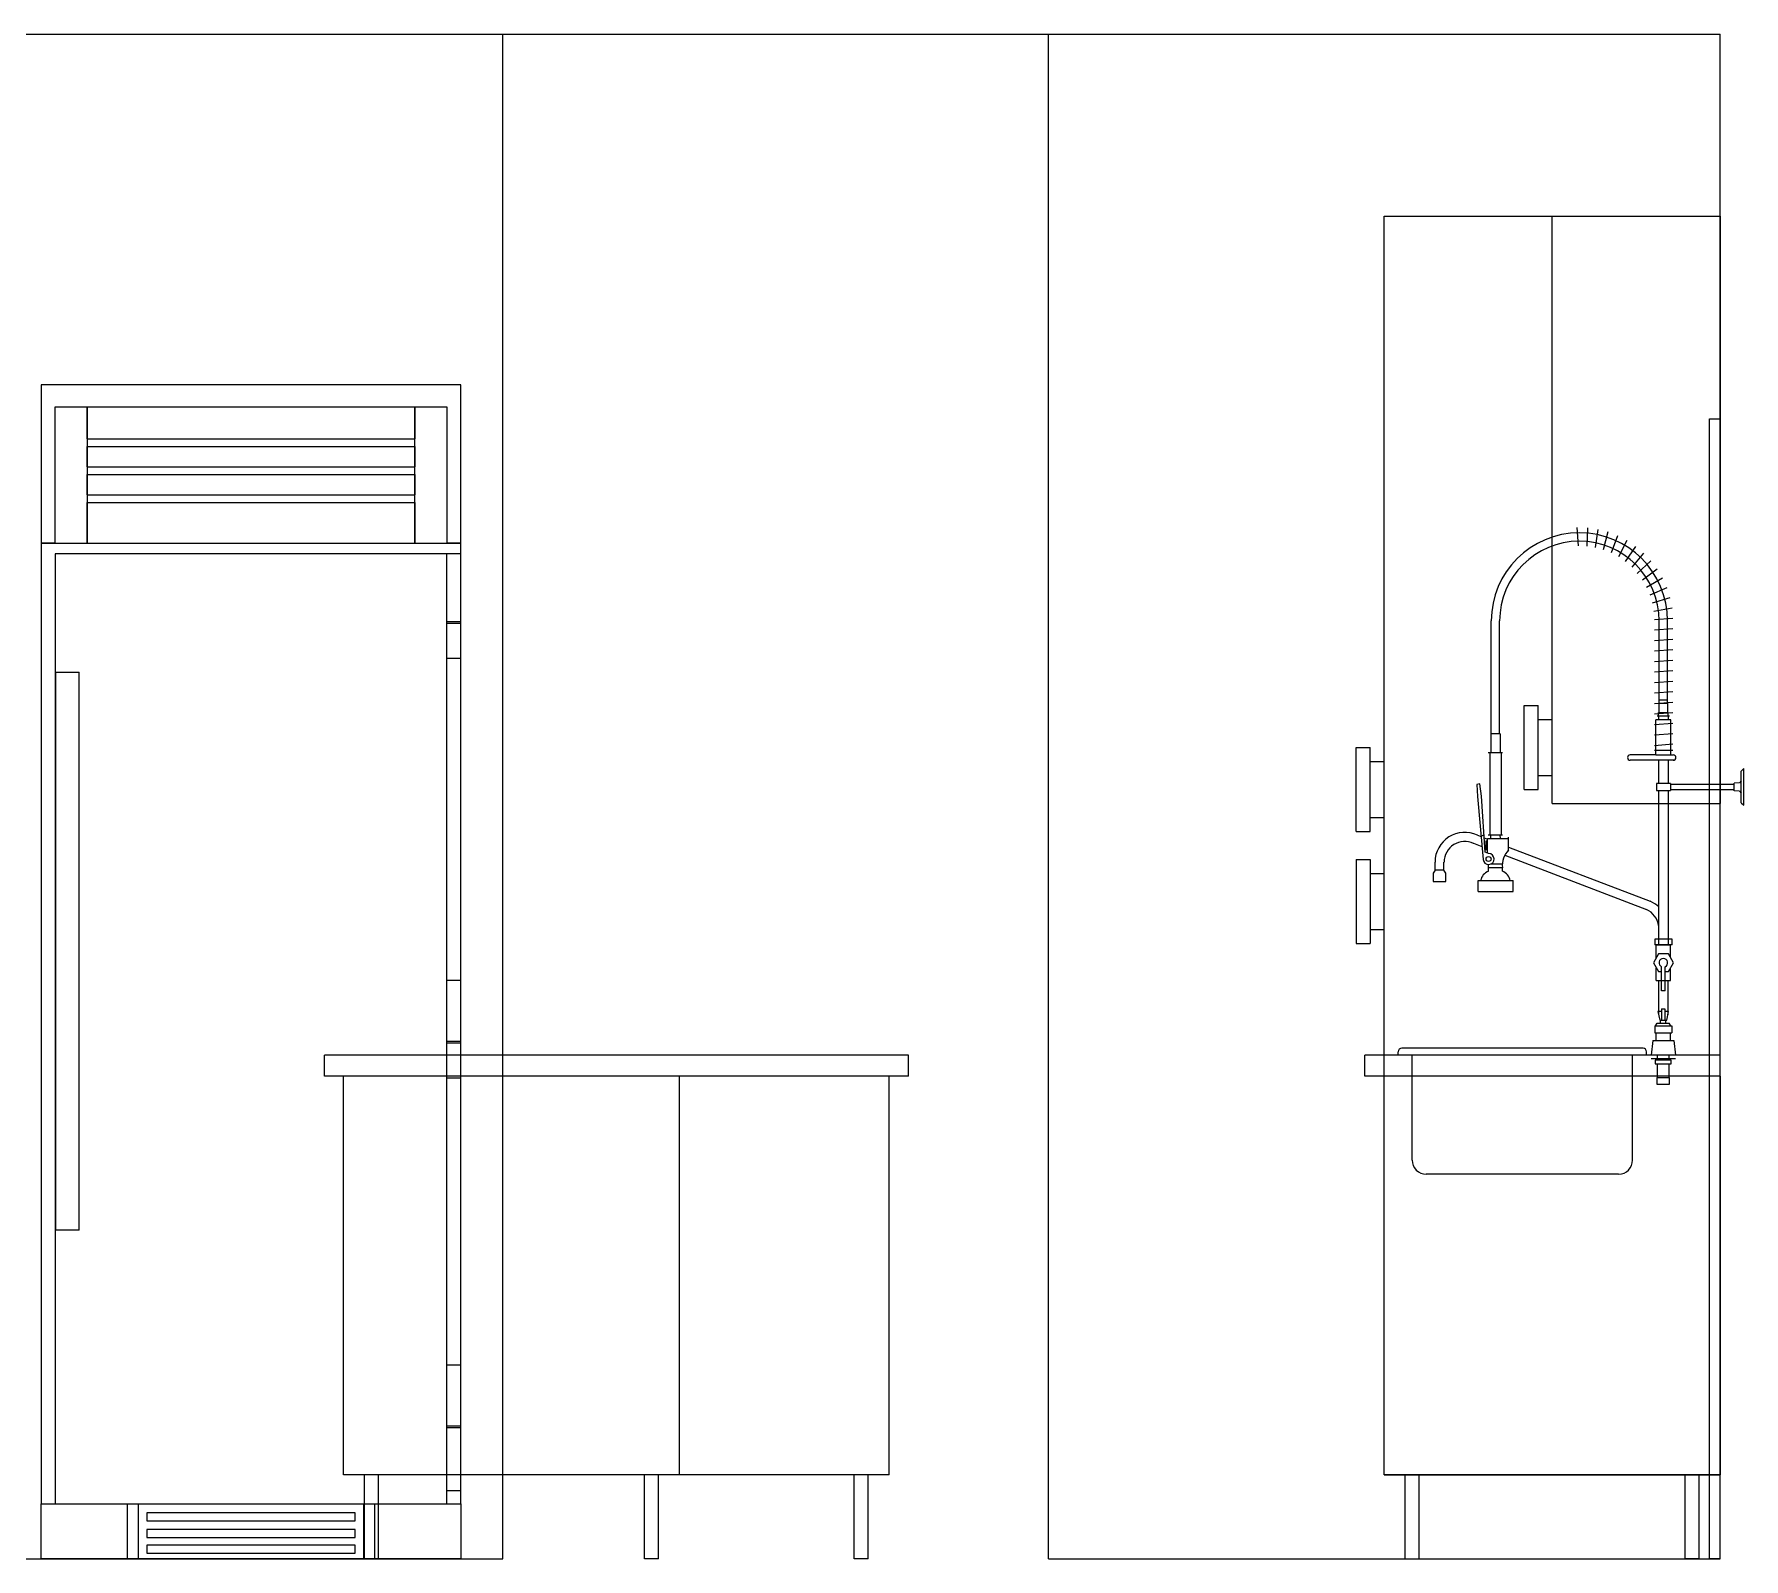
# Model space of a CAD drawing. Header units: inches. Extents: x -538 to 484, y -32 to 459.
# Drawn here: x -180.5 to -58.3, y 200 to 309 of the extents above; entities that cross this region are included whole.
import ezdxf

# ---------------------------------------------------------------- set-up
doc = ezdxf.new("R2010")
doc.units = ezdxf.units.IN
doc.header["$MEASUREMENT"] = 0
for name, color, linetype, lineweight, true_color in [('All Cabinets ... Floor', 6, 'Continuous', 25, 0xff00ff), ('All Cabinets ... Tower', 6, 'Continuous', 25, 0xff00ff), ('All Cabinets ... Wall', 6, 'Continuous', 25, 0xff00ff), ('Countertops', 9, 'Continuous', 25, 0xc0c0c0), ('Equipment ... Fridge', 1, 'Continuous', 25, 0xff0000), ('Equipment ... Sink', 1, 'Continuous', 25, 0xff0000), ('Equipment ... Sink ... Faucet', 1, 'Continuous', 25, 0xff0000), ('Room ... Doors And Windows', 30, 'Continuous', 25, 0xff7f00), ('Room ... Walls', 4, 'Continuous', 25, 0x00ffff)]:
    doc.layers.add(name, color=color, linetype=linetype, lineweight=lineweight, true_color=true_color)

msp = doc.modelspace()

# ---------------------------------------------------------------- linework, layer by layer
at = {"layer": 'All Cabinets ... Floor'}
for p, q in [((-158.38, 206), (-158.38, 234.5)), ((-119.38, 234.5), (-158.38, 234.5)), ((-134.38, 206), (-134.38, 234.5)), ((-119.38, 206), (-119.38, 234.5)), ((-84, 206), (-84, 234.5)), ((-60, 234.5), (-84, 234.5)), ((-60, 234.5), (-60, 206)), ((-119.38, 206), (-158.38, 206)), ((-156.88, 200), (-156.88, 206)), ((-155.88, 200), (-155.88, 206)), ((-136.88, 200), (-136.88, 206)), ((-135.88, 200), (-135.88, 206)), ((-121.88, 200), (-121.88, 206)), ((-120.88, 200), (-120.88, 206)), ((-60, 206), (-84, 206)), ((-82.5, 200), (-82.5, 206)), ((-81.5, 200), (-81.5, 206)), ((-62.5, 200), (-62.5, 206)), ((-61.5, 200), (-61.5, 206)), ((-155.88, 200), (-156.88, 200)), ((-135.88, 200), (-136.88, 200)), ((-120.88, 200), (-121.88, 200)), ((-61.5, 200), (-62.5, 200))]:
    msp.add_line(p, q, dxfattribs=at)
at = {"layer": 'All Cabinets ... Tower'}
for p, q in [((-84, 296), (-60, 296)), ((-84, 206), (-84, 296)), ((-60, 206), (-60, 296)), ((-86, 258), (-85, 258)), ((-86, 252), (-86, 258)), ((-85, 252), (-85, 258)), ((-85, 257), (-84, 257)), ((-85, 253), (-84, 253)), ((-86, 252), (-85, 252)), ((-86, 250), (-85, 250)), ((-86, 250), (-86, 244)), ((-85, 250), (-85, 244)), ((-85, 249), (-84, 249)), ((-85, 245), (-84, 245)), ((-86, 244), (-85, 244)), ((-84, 206), (-60, 206)), ((-82.5, 200), (-82.5, 206)), ((-81.5, 200), (-81.5, 206)), ((-62.5, 200), (-62.5, 206)), ((-61.5, 200), (-61.5, 206)), ((-82.5, 200), (-81.5, 200)), ((-62.5, 200), (-61.5, 200))]:
    msp.add_line(p, q, dxfattribs=at)
at = {"layer": 'All Cabinets ... Wall'}
for p, q in [((-72, 296), (-60, 296)), ((-72, 254), (-72, 296)), ((-60, 296), (-60, 254)), ((-74, 261), (-73, 261)), ((-74, 255), (-74, 261)), ((-73, 255), (-73, 261)), ((-73, 260), (-72, 260)), ((-73, 256), (-72, 256)), ((-74, 255), (-73, 255)), ((-72, 254), (-60, 254))]:
    msp.add_line(p, q, dxfattribs=at)
at = {"layer": 'Countertops'}
for p, q in [((-159.75, 234.5), (-159.75, 236)), ((-118, 236), (-159.75, 236)), ((-118, 234.5), (-118, 236)), ((-85.38, 234.5), (-85.38, 236)), ((-60, 236), (-85.38, 236)), ((-118, 234.5), (-159.75, 234.5)), ((-60, 234.5), (-85.38, 234.5))]:
    msp.add_line(p, q, dxfattribs=at)
at = {"layer": 'Equipment ... Fridge'}
for p, q in [((-180, 283.94), (-180, 272.62)), ((-150, 283.94), (-180, 283.94)), ((-150, 272.62), (-150, 283.94)), ((-179, 272.62), (-179, 282.37)), ((-179, 282.37), (-176.71, 282.37)), ((-176.71, 282.37), (-176.71, 272.62)), ((-176.71, 280.07), (-176.71, 282.37)), ((-176.71, 282.37), (-153.29, 282.37)), ((-153.29, 272.62), (-153.29, 282.37)), ((-153.29, 282.37), (-151, 282.37)), ((-153.29, 282.37), (-153.29, 280.07)), ((-151, 282.37), (-151, 272.62)), ((-176.71, 280.07), (-153.29, 280.07)), ((-176.71, 278.07), (-176.71, 279.52)), ((-176.71, 279.52), (-153.29, 279.52)), ((-153.29, 279.52), (-153.29, 278.07)), ((-176.71, 278.07), (-153.29, 278.07)), ((-176.71, 276.07), (-176.71, 277.52)), ((-176.71, 277.52), (-153.29, 277.52)), ((-153.29, 277.52), (-153.29, 276.07)), ((-176.71, 276.07), (-153.29, 276.07)), ((-176.71, 272.62), (-176.71, 275.52)), ((-176.71, 275.52), (-153.29, 275.52)), ((-153.29, 275.52), (-153.29, 272.62)), ((-179, 272.62), (-180, 272.62)), ((-180, 272.62), (-180, 203.94)), ((-180, 272.62), (-179, 272.62)), ((-179, 272.62), (-176.71, 272.62)), ((-176.71, 272.62), (-153.29, 272.62)), ((-153.29, 272.62), (-151, 272.62)), ((-150, 272.62), (-151, 272.62)), ((-151, 272.62), (-150, 272.62)), ((-150, 271.84), (-150, 272.62)), ((-151, 271.84), (-179, 271.84)), ((-179, 271.84), (-179, 203.94)), ((-151, 203.94), (-151, 271.84)), ((-150, 271.84), (-151, 271.84)), ((-150, 267.01), (-150, 271.84)), ((-151, 267.01), (-150, 267.01)), ((-150, 266.86), (-151, 266.86)), ((-150, 266.86), (-150, 267.01)), ((-150, 264.38), (-150, 266.86)), ((-151, 264.38), (-150, 264.38)), ((-150, 241.34), (-150, 264.38)), ((-178.97, 263.39), (-178.97, 223.49)), ((-178.97, 263.39), (-177.28, 263.39)), ((-177.28, 223.49), (-177.28, 263.39)), ((-150, 241.34), (-151, 241.34)), ((-150, 237.01), (-150, 241.34)), ((-151, 237.01), (-150, 237.01)), ((-150, 236.86), (-151, 236.86)), ((-150, 236.86), (-150, 237.01)), ((-150, 234.38), (-150, 236.86)), ((-151, 234.38), (-150, 234.38)), ((-150, 213.84), (-150, 234.38)), ((-177.28, 223.49), (-178.97, 223.49)), ((-150, 213.84), (-151, 213.84)), ((-150, 209.51), (-150, 213.84)), ((-151, 209.51), (-150, 209.51)), ((-150, 209.36), (-151, 209.36)), ((-150, 209.36), (-150, 209.51)), ((-150, 204.88), (-150, 209.36)), ((-151, 204.88), (-150, 204.88)), ((-150, 203.94), (-150, 204.88)), ((-180, 203.94), (-179, 203.94)), ((-180, 200), (-180, 203.94)), ((-179, 203.94), (-151, 203.94)), ((-173.83, 200), (-173.83, 203.94)), ((-173.07, 203.94), (-173.07, 200)), ((-172.44, 203.28), (-172.44, 202.72)), ((-157.56, 203.28), (-172.44, 203.28)), ((-157.56, 202.72), (-157.56, 203.28)), ((-156.93, 200), (-156.93, 203.94)), ((-156.17, 203.94), (-156.17, 200)), ((-151, 203.94), (-150, 203.94)), ((-150, 203.94), (-150, 200)), ((-172.44, 202.72), (-157.56, 202.72)), ((-172.44, 202.09), (-172.44, 201.53)), ((-157.56, 202.09), (-172.44, 202.09)), ((-157.56, 201.53), (-157.56, 202.09)), ((-172.44, 201.53), (-157.56, 201.53)), ((-172.44, 200.97), (-172.44, 200.41)), ((-157.56, 200.97), (-172.44, 200.97)), ((-157.56, 200.41), (-157.56, 200.97)), ((-173.83, 200), (-180, 200)), ((-173.07, 200), (-173.83, 200)), ((-156.93, 200), (-173.07, 200)), ((-172.44, 200.41), (-157.56, 200.41)), ((-156.17, 200), (-156.93, 200)), ((-150, 200), (-156.17, 200))]:
    msp.add_line(p, q, dxfattribs=at)
at = {"layer": 'Equipment ... Sink'}
for p, q in [((-83, 236), (-83, 236.25)), ((-65.25, 236), (-83, 236)), ((-65.5, 236.5), (-82.75, 236.5)), ((-82, 228.5), (-82, 236)), ((-66.25, 228.5), (-66.25, 236)), ((-65.25, 236), (-65.25, 236.25)), ((-67.25, 227.5), (-81, 227.5))]:
    msp.add_line(p, q, dxfattribs=at)
for centre, radius, start, end in [((-82.75, 236.25), 0.25, 90, 180), ((-65.5, 236.25), 0.25, 0, 90), ((-81, 228.5), 1, 180, 270), ((-67.25, 228.5), 1, 270, 0)]:
    msp.add_arc(centre, radius, start, end, dxfattribs=at)
at = {"layer": 'Equipment ... Sink ... Faucet'}
for p, q in [((-70.23, 273.72), (-70.13, 272.41)), ((-69.48, 273.7), (-69.53, 272.39)), ((-68.74, 273.6), (-68.93, 272.29)), ((-68.01, 273.41), (-68.35, 272.14)), ((-67.32, 273.14), (-67.79, 271.91)), ((-66.65, 272.8), (-67.26, 271.63)), ((-66.03, 272.38), (-66.77, 271.29)), ((-65.46, 271.9), (-66.31, 270.9)), ((-64.94, 271.35), (-65.91, 270.45)), ((-64.49, 270.75), (-65.55, 269.97)), ((-64.11, 270.11), (-65.25, 269.45)), ((-63.81, 269.42), (-65.01, 268.89)), ((-63.58, 268.71), (-64.84, 268.32)), ((-63.43, 267.97), (-64.73, 267.73)), ((-76.35, 258.98), (-76.35, 267.05)), ((-75.75, 258.98), (-75.75, 267.05)), ((-63.37, 267.23), (-64.68, 267.13)), ((-63.37, 266.48), (-64.68, 266.38)), ((-64.35, 261.15), (-64.35, 267.05)), ((-63.75, 261.15), (-63.75, 267.05)), ((-63.37, 265.73), (-64.68, 265.63)), ((-63.37, 264.98), (-64.68, 264.88)), ((-63.37, 264.23), (-64.68, 264.13)), ((-63.37, 263.48), (-64.68, 263.38)), ((-63.37, 262.73), (-64.68, 262.63)), ((-63.37, 261.98), (-64.68, 261.88)), ((-63.37, 261.23), (-64.68, 261.13)), ((-63.37, 260.48), (-64.68, 260.38)), ((-64.4, 260.5), (-63.7, 260.5)), ((-64.4, 260.27), (-64.4, 260.5)), ((-63.73, 261.15), (-64.36, 261.15)), ((-64.36, 260.5), (-64.36, 261.15)), ((-64.35, 261.4), (-63.75, 261.4)), ((-63.73, 260.5), (-63.73, 261.15)), ((-63.7, 260.27), (-63.7, 260.5)), ((-63.37, 259.73), (-64.68, 259.63)), ((-63.52, 259.97), (-64.58, 259.97)), ((-64.58, 257.47), (-64.58, 259.97)), ((-64.48, 260.27), (-63.62, 260.27)), ((-64.39, 260.27), (-64.39, 259.97)), ((-63.71, 260.27), (-63.71, 259.97)), ((-63.52, 257.47), (-63.52, 259.97)), ((-76.39, 258.98), (-76.39, 257.65)), ((-75.71, 258.98), (-76.39, 258.98)), ((-75.71, 258.98), (-75.71, 257.65)), ((-63.37, 258.98), (-64.68, 258.88)), ((-63.37, 258.23), (-64.68, 258.13)), ((-76.56, 257.65), (-75.54, 257.65)), ((-76.45, 257.65), (-76.45, 251.77)), ((-75.64, 257.65), (-75.64, 251.77)), ((-64.58, 257.47), (-66.42, 257.47)), ((-64.58, 257.09), (-66.42, 257.09)), ((-63.29, 257.09), (-64.81, 257.09)), ((-64.68, 257.82), (-63.37, 257.82)), ((-64.59, 257.47), (-63.34, 257.47)), ((-64.39, 257.09), (-64.39, 255.43)), ((-63.71, 257.09), (-63.71, 255.43)), ((-77.17, 255.4), (-77.37, 255.35)), ((-77.04, 254.53), (-77.17, 255.4)), ((-63.55, 255.43), (-64.55, 255.43)), ((-64.55, 255.43), (-64.55, 254.93)), ((-63.55, 255.43), (-63.55, 254.93)), ((-58.6, 255.48), (-58.98, 255.46)), ((-58.98, 254.9), (-58.98, 255.46)), ((-58.49, 255.62), (-58.6, 255.48)), ((-58.3, 256.49), (-58.49, 256.3)), ((-58.49, 254.05), (-58.49, 256.3)), ((-58.3, 253.87), (-58.3, 256.49)), ((-58.3, 255.8), (-58.3, 255.8)), ((-77.37, 255.35), (-77.33, 254.51)), ((-77.33, 254.51), (-76.94, 249.99)), ((-76.79, 250.53), (-77.04, 254.53)), ((-64.55, 254.93), (-63.55, 254.93)), ((-64.39, 254.93), (-64.39, 243.9)), ((-63.71, 254.93), (-63.71, 243.9)), ((-63.55, 255.37), (-58.98, 255.37)), ((-63.55, 254.99), (-58.98, 254.99)), ((-58.6, 254.88), (-58.98, 254.9)), ((-58.6, 254.88), (-58.49, 254.74)), ((-58.49, 254.05), (-58.3, 253.87)), ((-58.3, 253.87), (-58.3, 253.87)), ((-77.34, 251.74), (-77.08, 251.64)), ((-76.56, 251.77), (-75.54, 251.77)), ((-76.39, 251.49), (-76.38, 251.77)), ((-75.7, 251.49), (-75.71, 251.77)), ((-77.62, 251.16), (-77.02, 250.93)), ((-76.87, 251.73), (-77.08, 251.67)), ((-76.86, 251.55), (-76.61, 251.46)), ((-76.81, 250.85), (-76.73, 250.82)), ((-76.54, 250.42), (-76.79, 250.53)), ((-76.61, 251.31), (-76.73, 251.31)), ((-76.73, 251.31), (-76.73, 250.68)), ((-76.61, 250.68), (-76.73, 250.68)), ((-76.61, 251.49), (-75.11, 251.49)), ((-76.61, 250.46), (-76.61, 251.49)), ((-75.11, 250.58), (-75.11, 251.59)), ((-75.11, 250.88), (-64.99, 247.01)), ((-80.37, 249.23), (-80.37, 249.81)), ((-79.73, 249.23), (-79.73, 249.81)), ((-76.55, 249.15), (-76.55, 249.63)), ((-75.55, 249.41), (-76.55, 249.41)), ((-75.55, 249.66), (-76.4, 249.66)), ((-75.55, 249.15), (-75.55, 249.41)), ((-75.37, 250.3), (-65.25, 246.42)), ((-80.37, 249.23), (-80.51, 249.03)), ((-80.51, 249.03), (-80.51, 248.42)), ((-80.51, 248.42), (-79.59, 248.42)), ((-79.73, 249.23), (-80.37, 249.23)), ((-79.73, 249.23), (-80.37, 249.23)), ((-79.59, 249.03), (-79.73, 249.23)), ((-79.59, 248.42), (-79.59, 249.03)), ((-77.29, 247.71), (-77.29, 248.49)), ((-77.29, 248.49), (-74.79, 248.49)), ((-74.79, 247.71), (-74.79, 248.49)), ((-77.29, 247.71), (-74.79, 247.71)), ((-64.4, 243.24), (-64.76, 242.61)), ((-63.43, 244.29), (-64.66, 244.29)), ((-64.66, 244.29), (-64.66, 243.9)), ((-63.43, 243.9), (-64.66, 243.9)), ((-64.56, 243.9), (-63.53, 243.9)), ((-64.56, 242.96), (-64.56, 243.9)), ((-63.68, 243.24), (-64.4, 243.24)), ((-63.32, 242.61), (-63.68, 243.24)), ((-63.53, 242.98), (-63.53, 243.9)), ((-63.43, 243.9), (-63.43, 244.29)), ((-64.76, 242.61), (-64.4, 241.99)), ((-64.56, 241.34), (-64.56, 242.26)), ((-64.4, 241.99), (-64.17, 241.99)), ((-64.17, 240.61), (-64.17, 242.33)), ((-63.92, 240.61), (-63.92, 242.33)), ((-63.92, 241.99), (-63.68, 241.99)), ((-63.68, 241.99), (-63.32, 242.61)), ((-63.53, 241.34), (-63.53, 242.24)), ((-64.56, 241.34), (-63.53, 241.34)), ((-64.39, 241.34), (-64.39, 238.9)), ((-63.7, 238.9), (-63.7, 241.34)), ((-63.92, 240.61), (-64.17, 240.61)), ((-64.44, 239.12), (-64.31, 238.5)), ((-64.19, 239.12), (-64.44, 239.12)), ((-64.31, 238.5), (-63.81, 238.5)), ((-64.25, 238.29), (-64.25, 238.5)), ((-64.19, 239.32), (-63.94, 239.32)), ((-64.19, 239.32), (-64.19, 238.5)), ((-63.94, 239.32), (-63.94, 238.5)), ((-63.69, 239.12), (-63.94, 239.12)), ((-63.87, 238.29), (-63.87, 238.5)), ((-63.81, 238.5), (-63.69, 239.12)), ((-64.67, 238.1), (-64.67, 237.6)), ((-64.67, 238.1), (-63.45, 238.1)), ((-64.67, 237.6), (-63.45, 237.6)), ((-64.61, 238.1), (-64.49, 238.29)), ((-64.59, 237.6), (-64.59, 237.06)), ((-64.49, 238.29), (-63.64, 238.29)), ((-63.51, 238.1), (-63.64, 238.29)), ((-63.53, 237.06), (-63.53, 237.6)), ((-63.45, 238.1), (-63.45, 237.6)), ((-64.81, 237.06), (-64.93, 236)), ((-63.18, 236), (-64.93, 236)), ((-64.81, 237.06), (-63.31, 237.06)), ((-64.47, 235.64), (-64.47, 236)), ((-63.64, 235.64), (-63.64, 236)), ((-63.31, 237.06), (-63.18, 236)), ((-64.93, 235.76), (-63.18, 235.76)), ((-64.63, 235.64), (-64.63, 235.4)), ((-63.49, 235.64), (-64.62, 235.64)), ((-64.62, 235.39), (-63.49, 235.39)), ((-63.64, 235.64), (-64.47, 235.64)), ((-63.64, 235.64), (-64.47, 235.64)), ((-64.47, 234.41), (-64.47, 235.39)), ((-64.39, 235.39), (-63.72, 235.39)), ((-64.39, 235.39), (-63.72, 235.39)), ((-63.64, 234.41), (-63.64, 235.39)), ((-63.49, 235.4), (-63.49, 235.64)), ((-64.49, 234.41), (-63.63, 234.41)), ((-64.49, 233.91), (-64.49, 234.41)), ((-63.63, 233.91), (-64.49, 233.91)), ((-63.63, 234.41), (-63.63, 233.91))]:
    msp.add_line(p, q, dxfattribs=at)
msp.add_circle((-76.54, 250.03), 0.177, dxfattribs=at)
for centre, radius, start, end in [((-70.05, 267.05), 6.3, 0, 180), ((-70.05, 267.05), 5.7, 0, 180), ((-66.42, 257.28), 0.188, 90, 270), ((-63.34, 257.28), 0.188, 270, 90), ((-78.24, 249.81), 2.13, 65, 180), ((-78.24, 249.81), 1.48, 65, 180), ((-73.91, 249.55), 1.65, 136.7188, 184.8922), ((-76.54, 250.03), 0.395, 184.9993, 90), ((-76.24, 248.32), 0.887, 110.3706, 169.2184), ((-75.86, 248.32), 0.887, 10.7816, 69.6294), ((-65.85, 245.06), 2.13, 46.3782, 65.9688), ((-65.85, 245.06), 1.48, 8.1709, 66.1605), ((-64.05, 242.61), 0.312, 293.5782, 246.4218), ((-64.62, 235.64), 0.005, 90, 180), ((-64.62, 235.4), 0.005, 180, 270), ((-63.49, 235.64), 0.005, 0, 90), ((-63.49, 235.4), 0.005, 270, 0)]:
    msp.add_arc(centre, radius, start, end, dxfattribs=at)
at = {"layer": 'Room ... Doors And Windows'}
for p, q in [((-60.75, 200), (-60.75, 281.5)), ((-60.75, 281.5), (-60, 281.5)), ((-60, 200), (-60, 281.5)), ((-60, 200), (-60.75, 200))]:
    msp.add_line(p, q, dxfattribs=at)
at = {"layer": 'Room ... Walls'}
for p, q in [((-243.5, 309), (-60, 309)), ((-147, 200), (-147, 309)), ((-108, 200), (-108, 309)), ((-60, 200), (-60, 309)), ((-243.5, 200), (-147, 200)), ((-108, 200), (-60, 200))]:
    msp.add_line(p, q, dxfattribs=at)

doc.saveas('drawing.dxf')
